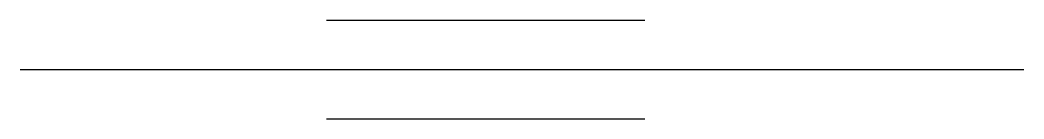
# Model space of a CAD drawing. Header units: metres. Extents: x -20221 to -17339, y -117641 to -117357.
import ezdxf

# ---------------------------------------------------------------- set-up
doc = ezdxf.new("R2010")
doc.units = ezdxf.units.M
doc.layers.add('G', color=3, linetype='Continuous')

msp = doc.modelspace()

# ---------------------------------------------------------------- linework, layer by layer
at = {"layer": 'G'}
for p, q in [((-19341.63, -117356.63), (-18426.99, -117356.63)), ((-20221.24, -117498.86), (-17338.79, -117498.86)), ((-19341.63, -117641.09), (-18426.99, -117641.09))]:
    msp.add_line(p, q, dxfattribs=at)

doc.saveas('drawing.dxf')
